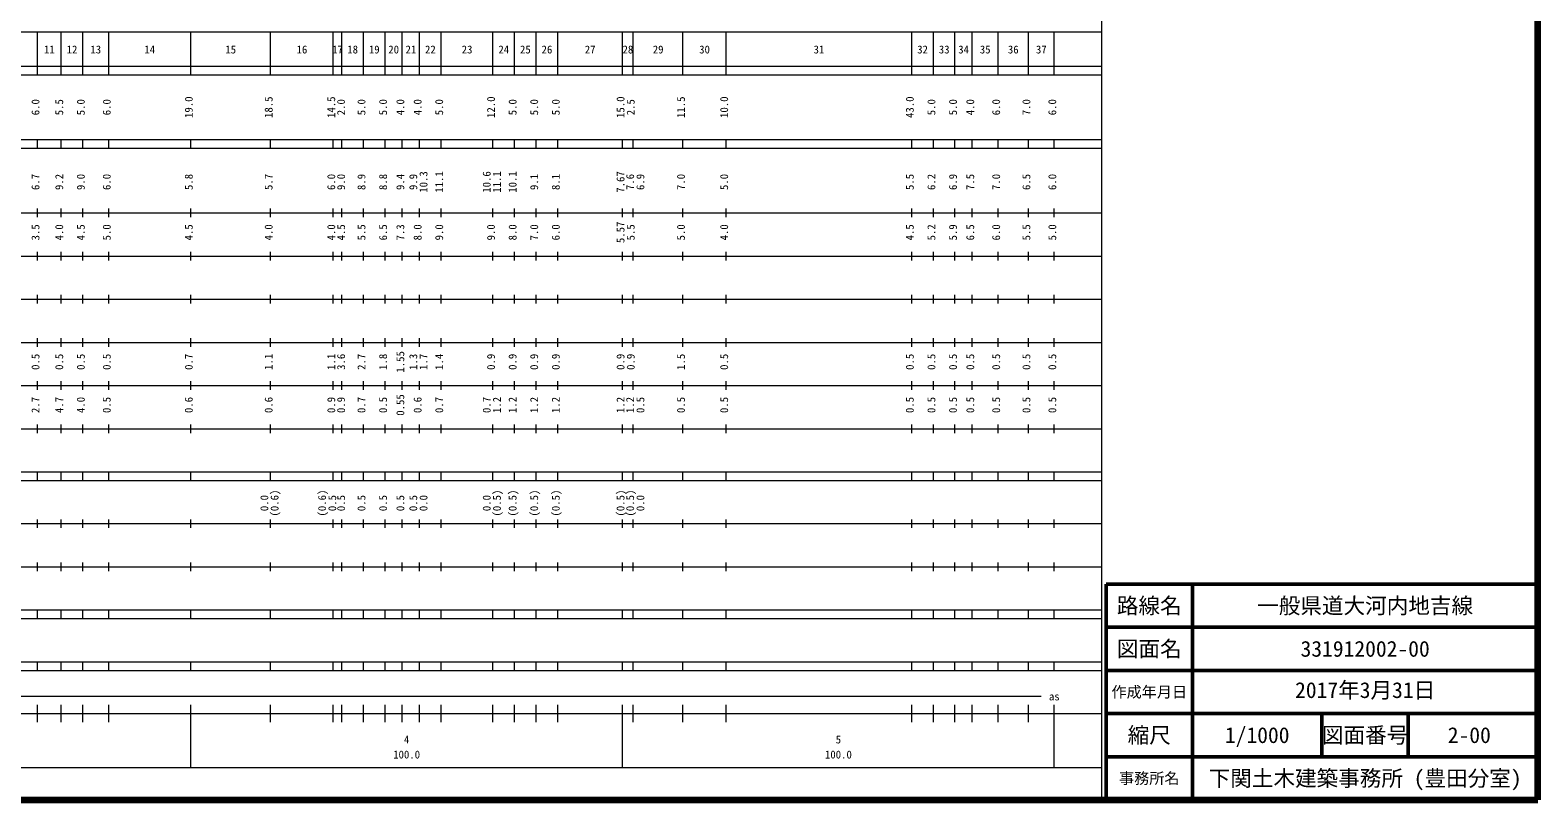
# Model space of a CAD drawing. Units: millimetres, scale not verified. Extents: x 40000 to 680000, y 20000 to 380000.
# Drawn here: x 330803 to 680000, y 20000 to 198357 of the extents above; entities that cross this region are included whole.
import ezdxf
from ezdxf.enums import TextEntityAlignment as Align

# ---------------------------------------------------------------- set-up
doc = ezdxf.new("R2010")
doc.units = ezdxf.units.MM
doc.header["$LTSCALE"] = 1000
for name, color, linetype, lineweight in [('M-TTL', 2, 'Continuous', 140), ('M-TTL-BAND', 7, 'Continuous', 13), ('M-TTL-FRAM', 2, 'Continuous', 50), ('M-TTL-LINE', 7, 'Continuous', 50)]:
    doc.layers.add(name, color=color, linetype=linetype, lineweight=lineweight)
doc.layers.add('M-TTL-TXT', color=7, linetype='Continuous')
doc.styles.add('ＭＳ ゴシック', font='')
doc.styles.get('ＭＳ ゴシック').set_extended_font_data('MS Gothic')

msp = doc.modelspace()

# ---------------------------------------------------------------- linework, layer by layer
at = {"layer": 'M-TTL'}
for p, q in [((680000, 20000), (680000, 380000)), ((40000, 20000), (680000, 20000))]:
    msp.add_line(p, q, dxfattribs=at)
at = {"layer": 'M-TTL-BAND'}
for p, q in [((579000, 20000), (579000, 370000)), ((68000, 198000), (579000, 198000)), ((332500, 188000), (332500, 198000)), ((338000, 188000), (338000, 198000)), ((343000, 188000), (343000, 198000)), ((349000, 188000), (349000, 198000)), ((368000, 188000), (368000, 198000)), ((386500, 188000), (386500, 198000)), ((401000, 188000), (401000, 198000)), ((403000, 188000), (403000, 198000)), ((408000, 188000), (408000, 198000)), ((413000, 188000), (413000, 198000)), ((417000, 188000), (417000, 198000)), ((421000, 188000), (421000, 198000)), ((426000, 188000), (426000, 198000)), ((438000, 188000), (438000, 198000)), ((443000, 188000), (443000, 198000)), ((448000, 188000), (448000, 198000)), ((453000, 188000), (453000, 198000)), ((468000, 188000), (468000, 198000)), ((470500, 188000), (470500, 198000)), ((482000, 188000), (482000, 198000)), ((492000, 188000), (492000, 198000)), ((535000, 188000), (535000, 198000)), ((540000, 188000), (540000, 198000)), ((545000, 188000), (545000, 198000)), ((549000, 188000), (549000, 198000)), ((555000, 188000), (555000, 198000)), ((562000, 188000), (562000, 198000)), ((568000, 188000), (568000, 198000)), ((40000, 190000), (579000, 190000)), ((40000, 188000), (579000, 188000)), ((40000, 173000), (579000, 173000)), ((332500, 171000), (332500, 173000)), ((338000, 171000), (338000, 173000)), ((343000, 171000), (343000, 173000)), ((349000, 171000), (349000, 173000)), ((368000, 171000), (368000, 173000)), ((386500, 171000), (386500, 173000)), ((401000, 171000), (401000, 173000)), ((403000, 171000), (403000, 173000)), ((408000, 171000), (408000, 173000)), ((413000, 171000), (413000, 173000)), ((417000, 171000), (417000, 173000)), ((421000, 171000), (421000, 173000)), ((426000, 171000), (426000, 173000)), ((438000, 171000), (438000, 173000)), ((443000, 171000), (443000, 173000)), ((448000, 171000), (448000, 173000)), ((453000, 171000), (453000, 173000)), ((468000, 171000), (468000, 173000)), ((470500, 171000), (470500, 173000)), ((482000, 171000), (482000, 173000)), ((492000, 171000), (492000, 173000)), ((535000, 171000), (535000, 173000)), ((540000, 171000), (540000, 173000)), ((545000, 171000), (545000, 173000)), ((549000, 171000), (549000, 173000)), ((555000, 171000), (555000, 173000)), ((562000, 171000), (562000, 173000)), ((568000, 171000), (568000, 173000)), ((40000, 171000), (579000, 171000)), ((40000, 156000), (579000, 156000)), ((332500, 155000), (332500, 157000)), ((338000, 155000), (338000, 157000)), ((343000, 155000), (343000, 157000)), ((349000, 155000), (349000, 157000)), ((368000, 155000), (368000, 157000)), ((386500, 155000), (386500, 157000)), ((401000, 155000), (401000, 157000)), ((403000, 155000), (403000, 157000)), ((408000, 155000), (408000, 157000)), ((413000, 155000), (413000, 157000)), ((417000, 155000), (417000, 157000)), ((421000, 155000), (421000, 157000)), ((426000, 155000), (426000, 157000)), ((438000, 155000), (438000, 157000)), ((443000, 155000), (443000, 157000)), ((448000, 155000), (448000, 157000)), ((453000, 155000), (453000, 157000)), ((468000, 155000), (468000, 157000)), ((470500, 155000), (470500, 157000)), ((482000, 155000), (482000, 157000)), ((492000, 155000), (492000, 157000)), ((535000, 155000), (535000, 157000)), ((540000, 155000), (540000, 157000)), ((545000, 155000), (545000, 157000)), ((549000, 155000), (549000, 157000)), ((555000, 155000), (555000, 157000)), ((562000, 155000), (562000, 157000)), ((568000, 155000), (568000, 157000)), ((332500, 145000), (332500, 147000)), ((338000, 145000), (338000, 147000)), ((343000, 145000), (343000, 147000)), ((349000, 145000), (349000, 147000)), ((368000, 145000), (368000, 147000)), ((386500, 145000), (386500, 147000)), ((401000, 145000), (401000, 147000)), ((403000, 145000), (403000, 147000)), ((408000, 145000), (408000, 147000)), ((413000, 145000), (413000, 147000)), ((417000, 145000), (417000, 147000)), ((421000, 145000), (421000, 147000)), ((426000, 145000), (426000, 147000)), ((438000, 145000), (438000, 147000)), ((443000, 145000), (443000, 147000)), ((448000, 145000), (448000, 147000)), ((453000, 145000), (453000, 147000)), ((468000, 145000), (468000, 147000)), ((470500, 145000), (470500, 147000)), ((482000, 145000), (482000, 147000)), ((492000, 145000), (492000, 147000)), ((535000, 145000), (535000, 147000)), ((540000, 145000), (540000, 147000)), ((545000, 145000), (545000, 147000)), ((549000, 145000), (549000, 147000)), ((555000, 145000), (555000, 147000)), ((562000, 145000), (562000, 147000)), ((568000, 145000), (568000, 147000)), ((46000, 146000), (579000, 146000)), ((332500, 135000), (332500, 137000)), ((338000, 135000), (338000, 137000)), ((343000, 135000), (343000, 137000)), ((349000, 135000), (349000, 137000)), ((368000, 135000), (368000, 137000)), ((386500, 135000), (386500, 137000)), ((401000, 135000), (401000, 137000)), ((403000, 135000), (403000, 137000)), ((408000, 135000), (408000, 137000)), ((413000, 135000), (413000, 137000)), ((417000, 135000), (417000, 137000)), ((421000, 135000), (421000, 137000)), ((426000, 135000), (426000, 137000)), ((438000, 135000), (438000, 137000)), ((443000, 135000), (443000, 137000)), ((448000, 135000), (448000, 137000)), ((453000, 135000), (453000, 137000)), ((468000, 135000), (468000, 137000)), ((470500, 135000), (470500, 137000)), ((482000, 135000), (482000, 137000)), ((492000, 135000), (492000, 137000)), ((535000, 135000), (535000, 137000)), ((540000, 135000), (540000, 137000)), ((545000, 135000), (545000, 137000)), ((549000, 135000), (549000, 137000)), ((555000, 135000), (555000, 137000)), ((562000, 135000), (562000, 137000)), ((568000, 135000), (568000, 137000)), ((52000, 136000), (579000, 136000)), ((46000, 126000), (579000, 126000)), ((332500, 125000), (332500, 127000)), ((338000, 125000), (338000, 127000)), ((343000, 125000), (343000, 127000)), ((349000, 125000), (349000, 127000)), ((368000, 125000), (368000, 127000)), ((386500, 125000), (386500, 127000)), ((401000, 125000), (401000, 127000)), ((403000, 125000), (403000, 127000)), ((408000, 125000), (408000, 127000)), ((413000, 125000), (413000, 127000)), ((417000, 125000), (417000, 127000)), ((421000, 125000), (421000, 127000)), ((426000, 125000), (426000, 127000)), ((438000, 125000), (438000, 127000)), ((443000, 125000), (443000, 127000)), ((448000, 125000), (448000, 127000)), ((453000, 125000), (453000, 127000)), ((468000, 125000), (468000, 127000)), ((470500, 125000), (470500, 127000)), ((482000, 125000), (482000, 127000)), ((492000, 125000), (492000, 127000)), ((535000, 125000), (535000, 127000)), ((540000, 125000), (540000, 127000)), ((545000, 125000), (545000, 127000)), ((549000, 125000), (549000, 127000)), ((555000, 125000), (555000, 127000)), ((562000, 125000), (562000, 127000)), ((568000, 125000), (568000, 127000)), ((52000, 116000), (579000, 116000)), ((332500, 115000), (332500, 117000)), ((338000, 115000), (338000, 117000)), ((343000, 115000), (343000, 117000)), ((349000, 115000), (349000, 117000)), ((368000, 115000), (368000, 117000)), ((386500, 115000), (386500, 117000)), ((401000, 115000), (401000, 117000)), ((403000, 115000), (403000, 117000)), ((408000, 115000), (408000, 117000)), ((413000, 115000), (413000, 117000)), ((417000, 115000), (417000, 117000)), ((421000, 115000), (421000, 117000)), ((426000, 115000), (426000, 117000)), ((438000, 115000), (438000, 117000)), ((443000, 115000), (443000, 117000)), ((448000, 115000), (448000, 117000)), ((453000, 115000), (453000, 117000)), ((468000, 115000), (468000, 117000)), ((470500, 115000), (470500, 117000)), ((482000, 115000), (482000, 117000)), ((492000, 115000), (492000, 117000)), ((535000, 115000), (535000, 117000)), ((540000, 115000), (540000, 117000)), ((545000, 115000), (545000, 117000)), ((549000, 115000), (549000, 117000)), ((555000, 115000), (555000, 117000)), ((562000, 115000), (562000, 117000)), ((568000, 115000), (568000, 117000)), ((46000, 106000), (579000, 106000)), ((332500, 105000), (332500, 107000)), ((338000, 105000), (338000, 107000)), ((343000, 105000), (343000, 107000)), ((349000, 105000), (349000, 107000)), ((368000, 105000), (368000, 107000)), ((386500, 105000), (386500, 107000)), ((401000, 105000), (401000, 107000)), ((403000, 105000), (403000, 107000)), ((408000, 105000), (408000, 107000)), ((413000, 105000), (413000, 107000)), ((417000, 105000), (417000, 107000)), ((421000, 105000), (421000, 107000)), ((426000, 105000), (426000, 107000)), ((438000, 105000), (438000, 107000)), ((443000, 105000), (443000, 107000)), ((448000, 105000), (448000, 107000)), ((453000, 105000), (453000, 107000)), ((468000, 105000), (468000, 107000)), ((470500, 105000), (470500, 107000)), ((482000, 105000), (482000, 107000)), ((492000, 105000), (492000, 107000)), ((535000, 105000), (535000, 107000)), ((540000, 105000), (540000, 107000)), ((545000, 105000), (545000, 107000)), ((549000, 105000), (549000, 107000)), ((555000, 105000), (555000, 107000)), ((562000, 105000), (562000, 107000)), ((568000, 105000), (568000, 107000)), ((40000, 96000), (579000, 96000)), ((332500, 94000), (332500, 96000)), ((338000, 94000), (338000, 96000)), ((343000, 94000), (343000, 96000)), ((349000, 94000), (349000, 96000)), ((368000, 94000), (368000, 96000)), ((386500, 94000), (386500, 96000)), ((401000, 94000), (401000, 96000)), ((403000, 94000), (403000, 96000)), ((408000, 94000), (408000, 96000)), ((413000, 94000), (413000, 96000)), ((417000, 94000), (417000, 96000)), ((421000, 94000), (421000, 96000)), ((426000, 94000), (426000, 96000)), ((438000, 94000), (438000, 96000)), ((443000, 94000), (443000, 96000)), ((448000, 94000), (448000, 96000)), ((453000, 94000), (453000, 96000)), ((468000, 94000), (468000, 96000)), ((470500, 94000), (470500, 96000)), ((482000, 94000), (482000, 96000)), ((492000, 94000), (492000, 96000)), ((535000, 94000), (535000, 96000)), ((540000, 94000), (540000, 96000)), ((545000, 94000), (545000, 96000)), ((549000, 94000), (549000, 96000)), ((555000, 94000), (555000, 96000)), ((562000, 94000), (562000, 96000)), ((568000, 94000), (568000, 96000)), ((40000, 94000), (579000, 94000)), ((49000, 84000), (579000, 84000)), ((332500, 83000), (332500, 85000)), ((338000, 83000), (338000, 85000)), ((343000, 83000), (343000, 85000)), ((349000, 83000), (349000, 85000)), ((368000, 83000), (368000, 85000)), ((386500, 83000), (386500, 85000)), ((401000, 83000), (401000, 85000)), ((403000, 83000), (403000, 85000)), ((408000, 83000), (408000, 85000)), ((413000, 83000), (413000, 85000)), ((417000, 83000), (417000, 85000)), ((421000, 83000), (421000, 85000)), ((426000, 83000), (426000, 85000)), ((438000, 83000), (438000, 85000)), ((443000, 83000), (443000, 85000)), ((448000, 83000), (448000, 85000)), ((453000, 83000), (453000, 85000)), ((468000, 83000), (468000, 85000)), ((470500, 83000), (470500, 85000)), ((482000, 83000), (482000, 85000)), ((492000, 83000), (492000, 85000)), ((535000, 83000), (535000, 85000)), ((540000, 83000), (540000, 85000)), ((545000, 83000), (545000, 85000)), ((549000, 83000), (549000, 85000)), ((555000, 83000), (555000, 85000)), ((562000, 83000), (562000, 85000)), ((568000, 83000), (568000, 85000)), ((40000, 74000), (579000, 74000)), ((332500, 73000), (332500, 75000)), ((338000, 73000), (338000, 75000)), ((343000, 73000), (343000, 75000)), ((349000, 73000), (349000, 75000)), ((368000, 73000), (368000, 75000)), ((386500, 73000), (386500, 75000)), ((401000, 73000), (401000, 75000)), ((403000, 73000), (403000, 75000)), ((408000, 73000), (408000, 75000)), ((413000, 73000), (413000, 75000)), ((417000, 73000), (417000, 75000)), ((421000, 73000), (421000, 75000)), ((426000, 73000), (426000, 75000)), ((438000, 73000), (438000, 75000)), ((443000, 73000), (443000, 75000)), ((448000, 73000), (448000, 75000)), ((453000, 73000), (453000, 75000)), ((468000, 73000), (468000, 75000)), ((470500, 73000), (470500, 75000)), ((482000, 73000), (482000, 75000)), ((492000, 73000), (492000, 75000)), ((535000, 73000), (535000, 75000)), ((540000, 73000), (540000, 75000)), ((545000, 73000), (545000, 75000)), ((549000, 73000), (549000, 75000)), ((555000, 73000), (555000, 75000)), ((562000, 73000), (562000, 75000)), ((568000, 73000), (568000, 75000)), ((40000, 64000), (579000, 64000)), ((332500, 62000), (332500, 64000)), ((338000, 62000), (338000, 64000)), ((343000, 62000), (343000, 64000)), ((349000, 62000), (349000, 64000)), ((368000, 62000), (368000, 64000)), ((386500, 62000), (386500, 64000)), ((401000, 62000), (401000, 64000)), ((403000, 62000), (403000, 64000)), ((408000, 62000), (408000, 64000)), ((413000, 62000), (413000, 64000)), ((417000, 62000), (417000, 64000)), ((421000, 62000), (421000, 64000)), ((426000, 62000), (426000, 64000)), ((438000, 62000), (438000, 64000)), ((443000, 62000), (443000, 64000)), ((448000, 62000), (448000, 64000)), ((453000, 62000), (453000, 64000)), ((468000, 62000), (468000, 64000)), ((470500, 62000), (470500, 64000)), ((482000, 62000), (482000, 64000)), ((492000, 62000), (492000, 64000)), ((535000, 62000), (535000, 64000)), ((540000, 62000), (540000, 64000)), ((545000, 62000), (545000, 64000)), ((549000, 62000), (549000, 64000)), ((555000, 62000), (555000, 64000)), ((562000, 62000), (562000, 64000)), ((568000, 62000), (568000, 64000)), ((40000, 62000), (579000, 62000)), ((40000, 52000), (579000, 52000)), ((40000, 50000), (579000, 50000)), ((332500, 50000), (332500, 52000)), ((338000, 50000), (338000, 52000)), ((343000, 50000), (343000, 52000)), ((349000, 50000), (349000, 52000)), ((368000, 50000), (368000, 52000)), ((386500, 50000), (386500, 52000)), ((401000, 50000), (401000, 52000)), ((403000, 50000), (403000, 52000)), ((408000, 50000), (408000, 52000)), ((413000, 50000), (413000, 52000)), ((417000, 50000), (417000, 52000)), ((421000, 50000), (421000, 52000)), ((426000, 50000), (426000, 52000)), ((438000, 50000), (438000, 52000)), ((443000, 50000), (443000, 52000)), ((448000, 50000), (448000, 52000)), ((453000, 50000), (453000, 52000)), ((468000, 50000), (468000, 52000)), ((470500, 50000), (470500, 52000)), ((482000, 50000), (482000, 52000)), ((492000, 50000), (492000, 52000)), ((535000, 50000), (535000, 52000)), ((540000, 50000), (540000, 52000)), ((545000, 50000), (545000, 52000)), ((549000, 50000), (549000, 52000)), ((555000, 50000), (555000, 52000)), ((562000, 50000), (562000, 52000)), ((568000, 50000), (568000, 52000)), ((71000, 44000), (565000, 44000)), ((332500, 38000), (332500, 42000)), ((338000, 38000), (338000, 42000)), ((343000, 38000), (343000, 42000)), ((349000, 38000), (349000, 42000)), ((368000, 27500), (368000, 42000)), ((386500, 38000), (386500, 42000)), ((401000, 38000), (401000, 42000)), ((403000, 38000), (403000, 42000)), ((408000, 38000), (408000, 42000)), ((413000, 38000), (413000, 42000)), ((417000, 38000), (417000, 42000)), ((421000, 38000), (421000, 42000)), ((426000, 38000), (426000, 42000)), ((438000, 38000), (438000, 42000)), ((443000, 38000), (443000, 42000)), ((448000, 38000), (448000, 42000)), ((453000, 38000), (453000, 42000)), ((468000, 27500), (468000, 42000)), ((470500, 38000), (470500, 42000)), ((482000, 38000), (482000, 42000)), ((492000, 38000), (492000, 42000)), ((535000, 38000), (535000, 42000)), ((540000, 38000), (540000, 42000)), ((545000, 38000), (545000, 42000)), ((549000, 38000), (549000, 42000)), ((555000, 38000), (555000, 42000)), ((562000, 38000), (562000, 42000)), ((568000, 27500), (568000, 42000)), ((40000, 40000), (579000, 40000)), ((68000, 27500), (579000, 27500))]:
    msp.add_line(p, q, dxfattribs=at)
at = {"layer": 'M-TTL-FRAM'}
for p, q in [((680000, 70000), (580000, 70000)), ((580000, 70000), (580000, 20000))]:
    msp.add_line(p, q, dxfattribs=at)
at = {"layer": 'M-TTL-LINE'}
for p, q in [((600000, 70000), (600000, 20000)), ((680000, 60000), (580000, 60000)), ((680000, 50000), (580000, 50000)), ((680000, 40000), (580000, 40000)), ((630000, 40000), (630000, 30000)), ((650000, 40000), (650000, 30000)), ((680000, 30000), (580000, 30000))]:
    msp.add_line(p, q, dxfattribs=at)

# ---------------------------------------------------------------- texts
at = {"layer": 'M-TTL-BAND', "style": 'ＭＳ ゴシック'}
for s, p in [('11', (335250, 192405)), ('12', (340500, 192405)), ('13', (346000, 192405)), ('14', (358500, 192405)), ('15', (377250, 192405)), ('16', (393750, 192405)), ('17', (402000, 192405)), ('18', (405500, 192405)), ('19', (410500, 192405)), ('20', (415000, 192405)), ('21', (419000, 192405)), ('22', (423500, 192405)), ('23', (432000, 192405)), ('24', (440500, 192405)), ('25', (445500, 192405)), ('26', (450500, 192405)), ('27', (460500, 192405)), ('28', (469250, 192405)), ('29', (476250, 192405)), ('30', (487000, 192405)), ('31', (513500, 192405)), ('32', (537500, 192405)), ('33', (542500, 192405)), ('34', (547000, 192405)), ('35', (552000, 192405)), ('36', (558500, 192405)), ('37', (565000, 192405)), ('as', (568000, 42500)), ('4', (418000, 32523)), ('5', (518000, 32523)), ('100.0', (418000, 29033)), ('100.0', (518000, 29033))]:
    msp.add_text(s, height=1833, dxfattribs=at).set_placement(p, align=Align.BOTTOM_CENTER)
for s, p in [('6.0', (333500, 180500)), ('5.5', (339000, 180500)), ('5.0', (344000, 180500)), ('6.0', (350000, 180500)), ('19.0', (369000, 180500)), ('18.5', (387500, 180500)), ('14.5', (402000, 180500)), ('2.0', (404282, 180500)), ('5.0', (409000, 180500)), ('5.0', (414000, 180500)), ('4.0', (418000, 180500)), ('4.0', (422000, 180500)), ('5.0', (427000, 180500)), ('12.0', (439000, 180500)), ('5.0', (444000, 180500)), ('5.0', (449000, 180500)), ('5.0', (454000, 180500)), ('15.0', (469000, 180500)), ('2.5', (471357, 180500)), ('11.5', (483000, 180500)), ('10.0', (493000, 180500)), ('43.0', (536000, 180500)), ('5.0', (541000, 180500)), ('5.0', (546000, 180500)), ('4.0', (550000, 180500)), ('6.0', (556000, 180500)), ('7.0', (563000, 180500)), ('6.0', (569000, 180500)), ('6.7', (333500, 163174)), ('9.2', (339000, 163174)), ('9.0', (344000, 163174)), ('6.0', (350000, 163174)), ('5.8', (369000, 163174)), ('5.7', (387500, 163174)), ('6.0', (402000, 163174)), ('9.0', (404282, 163174)), ('8.9', (409000, 163174)), ('8.8', (414000, 163174)), ('9.4', (418000, 163174)), ('9.9', (421000, 163174)), ('10.3', (423370, 163174)), ('11.1', (427000, 163174)), ('10.6', (438000, 163174)), ('11.1', (440370, 163174)), ('10.1', (444000, 163174)), ('9.1', (449000, 163174)), ('8.1', (454000, 163174)), ('7.67', (469000, 163174)), ('7.6', (471226, 163174)), ('6.9', (473596, 163174)), ('7.0', (483000, 163174)), ('5.0', (493000, 163174)), ('5.5', (536000, 163174)), ('6.2', (541000, 163174)), ('6.9', (546000, 163174)), ('7.5', (550000, 163174)), ('7.0', (556000, 163174)), ('6.5', (563000, 163174)), ('6.0', (569000, 163174)), ('5.57', (469000, 151500)), ('3.5', (333500, 151500)), ('4.0', (339000, 151500)), ('4.5', (344000, 151500)), ('5.0', (350000, 151500)), ('4.5', (369000, 151500)), ('4.0', (387500, 151500)), ('4.0', (402000, 151500)), ('4.5', (404282, 151500)), ('5.5', (409000, 151500)), ('6.5', (414000, 151500)), ('7.3', (418000, 151500)), ('8.0', (422000, 151500)), ('9.0', (427000, 151500)), ('9.0', (439000, 151500)), ('8.0', (444000, 151500)), ('7.0', (449000, 151500)), ('6.0', (454000, 151500)), ('5.5', (471357, 151500)), ('5.0', (483000, 151500)), ('4.0', (493000, 151500)), ('4.5', (536000, 151500)), ('5.2', (541000, 151500)), ('5.9', (546000, 151500)), ('6.5', (550000, 151500)), ('6.0', (556000, 151500)), ('5.5', (563000, 151500)), ('5.0', (569000, 151500)), ('0.5', (333500, 121500)), ('0.5', (339000, 121500)), ('0.5', (344000, 121500)), ('0.5', (350000, 121500)), ('0.7', (369000, 121500)), ('1.1', (387500, 121500)), ('1.1', (402000, 121500)), ('3.6', (404282, 121500)), ('2.7', (409000, 121500)), ('1.8', (414000, 121500)), ('1.55', (418000, 121500)), ('1.3', (421000, 121500)), ('1.7', (423370, 121500)), ('1.4', (427000, 121500)), ('0.9', (439000, 121500)), ('0.9', (444000, 121500)), ('0.9', (449000, 121500)), ('0.9', (454000, 121500)), ('0.9', (469000, 121500)), ('0.9', (471357, 121500)), ('1.5', (483000, 121500)), ('0.5', (493000, 121500)), ('0.5', (536000, 121500)), ('0.5', (541000, 121500)), ('0.5', (546000, 121500)), ('0.5', (550000, 121500)), ('0.5', (556000, 121500)), ('0.5', (563000, 121500)), ('0.5', (569000, 121500)), ('2.7', (333500, 111500)), ('4.7', (339000, 111500)), ('4.0', (344000, 111500)), ('0.5', (350000, 111500)), ('0.6', (369000, 111500)), ('0.6', (387500, 111500)), ('0.9', (402000, 111500)), ('0.9', (404282, 111500)), ('0.7', (409000, 111500)), ('0.5', (414000, 111500)), ('0.55', (418000, 111500)), ('0.6', (422000, 111500)), ('0.7', (427000, 111500)), ('0.7', (438000, 111500)), ('1.2', (440370, 111500)), ('1.2', (444000, 111500)), ('1.2', (449000, 111500)), ('1.2', (454000, 111500)), ('1.2', (469000, 111500)), ('1.2', (471226, 111500)), ('0.5', (473596, 111500)), ('0.5', (483000, 111500)), ('0.5', (493000, 111500)), ('0.5', (536000, 111500)), ('0.5', (541000, 111500)), ('0.5', (546000, 111500)), ('0.5', (550000, 111500)), ('0.5', (556000, 111500)), ('0.5', (563000, 111500)), ('0.5', (569000, 111500)), ('(0.6)', (388870, 88764)), ('(0.6)', (399872, 88764)), ('(0.5)', (440370, 88764)), ('(0.5)', (444000, 88764)), ('(0.5)', (449000, 88764)), ('(0.5)', (454000, 88764)), ('(0.5)', (469000, 88764)), ('(0.5)', (471226, 88764)), ('0.0', (386500, 88764)), ('0.5', (402242, 88764)), ('0.5', (404282, 88764)), ('0.5', (409000, 88764)), ('0.5', (414000, 88764)), ('0.5', (418000, 88764)), ('0.5', (421000, 88764)), ('0.0', (423370, 88764)), ('0.0', (438000, 88764)), ('0.0', (473596, 88764))]:
    msp.add_text(s, height=1833, rotation=90, dxfattribs=at).set_placement(p, align=Align.BOTTOM_CENTER)
at = {"layer": 'M-TTL-TXT', "style": 'ＭＳ ゴシック'}
for s, height, p in [('路線名', 3666, (590000, 65000)), ('路線名', 3666, (590000, 65000)), ('一般県道大河内地吉線', 3666, (640000, 65000)), ('図面名', 3666, (590000, 55000)), ('図面名', 3666, (590000, 55000)), ('331912002-00', 3666, (640000, 55000)), ('作成年月日', 2566, (590000, 45000)), ('作成年月日', 2566, (590000, 45000)), ('縮尺', 3666, (590000, 35000)), ('縮尺', 3666, (590000, 35000)), ('1/1000', 3666, (615000, 35000)), ('図面番号', 3666, (640000, 35000)), ('図面番号', 3666, (640000, 35000)), ('2-00', 3666, (664125, 35000)), ('事務所名', 2566, (590000, 25000)), ('事務所名', 2566, (590000, 25000)), ('下関土木建築事務所 (豊田分室)', 3666, (640000, 25000))]:
    msp.add_text(s, height=height, dxfattribs=at).set_placement(p, align=Align.MIDDLE_CENTER)
msp.add_text('2017年3月31日', height=3666, dxfattribs=at).set_placement((640000, 42500), align=Align.BOTTOM_CENTER)

doc.saveas('drawing.dxf')
